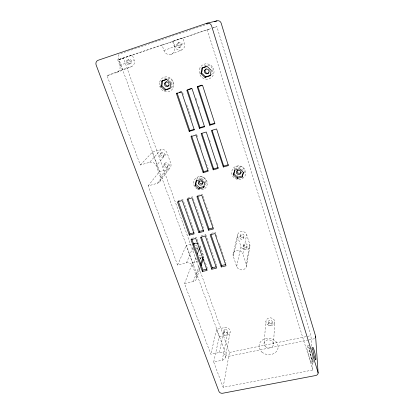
<?xml version="1.0" encoding="UTF-8"?>
<svg xmlns="http://www.w3.org/2000/svg" width="414" height="414" viewBox="0 0 414 414"><rect width="100%" height="100%" fill="white"/><g stroke="black" fill="none" stroke-linecap="round" stroke-linejoin="round"><path stroke-width="0.31" stroke-dasharray="2.07 1.55" d="M273.509 344.013L274.772 321.787M272.029 324.058L272.179 321.735M268.303 323.986L268.479 321.668M264.023 343.786L265.897 321.616M246.346 266.559L249.87 246.568M246.258 264.204L249.797 244.358L246.651 234.666A4.668 4.295 12.6 0 0 240.834 231.607A4.668 4.295 12.6 0 0 237.76 236.906L233.222 256.183L236.694 266.497A5.025 4.528 12.3 0 0 242.946 269.742A5.025 4.528 12.3 0 0 246.258 264.204L242.832 253.839L246.651 234.666M170.801 87.98L171.225 85.62M171.329 85.03L171.65 83.255M223.13 387.318L229.449 352.449L123.47 58.141L118.782 59.678L122.404 69.661L131.316 66.695A5.335 4.885 64.5 0 0 134.172 60.128L132.382 55.083L117.757 59.859L119.749 65.35A5.827 5.289 62.3 0 1 116.712 72.481L107.055 75.695L140.325 165.01L149.635 162.293L160.979 149.656A4.89 4.57 42 0 1 167.075 152.885L170.811 163.421A4.849 4.528 38.9 0 1 167.955 169.166L157.341 183.314L148.108 185.917L177.59 265.053L186.502 262.859A4.947 4.409 21 0 1 192.722 266.083L196.386 276.169A4.916 4.357 19.9 0 1 193.348 281.546L184.515 283.647L210.814 354.26L219.358 352.49A4.689 3.938 13.8 0 1 225.211 355.46A4.689 3.938 13.8 0 1 222.199 360.252L213.691 361.986L223.13 387.318L312.829 370.007L312.001 354.726M246.889 247.774A1.951 1.78 11.8 0 0 244.436 245.58A1.951 1.78 11.8 0 0 243.67 248.566A1.951 1.78 11.8 0 0 246.889 247.774L247.241 245.916A1.935 1.77 11.8 0 0 244.803 243.737A1.935 1.77 11.8 0 0 244.043 246.703A1.935 1.77 11.8 0 0 247.241 245.916M225.325 357.53L230.122 332.323M227.193 334.057A1.827 1.563 13.6 0 0 224.874 332.069A1.827 1.563 13.6 0 0 224.202 334.693A1.827 1.563 13.6 0 0 227.193 334.057L227.659 331.702A1.816 1.552 13.6 0 0 225.356 329.73A1.816 1.552 13.6 0 0 224.688 332.339A1.816 1.552 13.6 0 0 227.659 331.702M222.199 360.252L227.208 334.91A4.352 3.731 13.6 0 0 230.024 330.362A4.352 3.731 13.6 0 0 224.59 327.588L216.636 329.311L210.814 354.26M243.106 246.842L243.484 244.99M243.717 238.045A1.961 1.801 12.7 0 0 241.243 235.825A1.961 1.801 12.7 0 0 240.482 238.852A1.961 1.801 12.7 0 0 243.717 238.045L244.089 236.249A1.946 1.791 12.6 0 0 241.636 234.05A1.946 1.791 12.6 0 0 240.881 237.056A1.946 1.791 12.6 0 0 244.089 236.249M219.358 352.49L224.59 327.588M223.653 333.161L224.145 330.812M205.028 182.884L205.282 181.71L201.514 178.31L196.753 179.635M236.694 266.497L240.943 246.547L237.76 236.906M213.691 361.986L219.285 336.603L216.636 329.311M239.908 237.108L240.311 235.323M233.113 253.803L237.667 234.671M196.546 278.462L200.34 267.599M196.386 276.169L199.771 266.58M193.348 281.546L199.212 265.115M200.448 259.216L201.137 257.306M205.479 235.597L205.799 234.738L201.033 235.954M192.722 266.083L196.132 257.11M199.765 247.541L200.221 246.346A4.58 4.145 21.2 0 0 198.922 244.451M184.515 283.647L192.526 262.869L186.202 245.45L191.522 244.1M196.904 250.154L197.618 248.302M186.502 262.859L192.784 247.489M177.59 265.053L186.202 245.45M204.858 182.569L205.282 181.71M201.075 179.153L201.514 178.31M159.504 181.994L169.957 167.934M157.341 183.314A5.258 4.859 37.2 0 0 160.389 177.14L170.811 163.421M166.868 167.344A2.034 1.899 38.7 0 0 165.709 164.089A2.034 1.899 38.7 0 0 163.489 166.516A2.034 1.899 38.7 0 0 166.868 167.344L167.861 166.05A2.018 1.884 38.9 0 0 166.707 162.821A2.018 1.884 38.9 0 0 164.503 165.233A2.018 1.884 38.9 0 0 167.861 166.05M148.108 185.917L159.406 171.613L167.955 169.166M163.84 164.627L164.855 163.354M160.389 177.14L156.264 165.791L167.075 152.885M163.09 156.777A2.054 1.92 41.8 0 0 161.915 153.48A2.054 1.92 41.8 0 0 159.69 155.949A2.054 1.92 41.8 0 0 163.09 156.777L164.115 155.56A2.039 1.904 42 0 0 162.95 152.29A2.039 1.904 42 0 0 160.741 154.738A2.039 1.904 42 0 0 164.115 155.56M160.037 154.029L161.087 152.833M140.325 165.01L152.362 152.197L160.979 149.656M171.07 54.394L181.379 50.016A5.444 5.092 74.8 0 0 184.53 43.237L182.843 38.036L172.586 41.333L174.46 47.005A5.946 5.542 72.1 0 1 171.08 54.389A5.946 5.542 72.1 0 1 163.949 50.529L162.05 44.893L117.757 59.859M116.712 72.481L131.316 66.695M107.055 75.695L122.404 69.661M179.433 47.393L180.395 47.015M128.914 64.289A2.241 2.049 64.2 0 0 129.468 60.563A2.241 2.049 64.2 0 0 126.094 61.686A2.241 2.049 64.2 0 0 128.914 64.289L130.275 63.777A2.225 2.034 64.5 0 0 130.829 60.077A2.225 2.034 64.5 0 0 127.481 61.2A2.225 2.034 64.5 0 0 130.275 63.777M174.46 47.005L184.53 43.237M163.949 50.529L174.868 46.477A5.444 5.092 74.8 0 0 181.389 50.011M119.749 65.35L134.172 60.128M178.01 43.046L178.983 42.704M127.403 60.071L128.78 59.595M208.33 23.779L120.205 53.748A3.472 3.157 64.6 0 0 119.47 54.125M172.586 41.333L210.871 28.483M118.782 59.678L211.363 28.452M211.973 28.245L216.858 26.599L310.961 335.63L311.685 348.997M162.05 44.893L173.161 41.307L174.868 46.477M213.262 27.728L216.858 26.599M195.48 134.597L196.603 134.265M235.028 168.964L239.934 167.598L243.701 171.065M178.082 200.749L182.89 199.439L194.466 232.037M187.718 198.125L192.562 196.805L203.786 228.968M197.431 195.48L202.317 194.15L204.614 200.862M191.558 238.376L196.288 237.17L204.588 260.546M211.181 233.361L215.383 232.285L217.459 238.345M192.526 262.869L197.799 261.576M219.285 336.603L227.208 334.91M229.449 352.449L310.961 335.63M308.399 339.977L229.382 356.169A2.774 2.339 13 0 1 225.925 354.41L118.394 58.027A3.472 3.157 64.6 0 1 119.149 54.389M309.03 339.847L313.455 338.942A2.903 2.474 3.3 0 0 315.23 337.834M307.737 345.835L309.258 345.524M311.654 363.171A8.891 1.035 77.2 0 0 309.568 349.975A8.891 1.035 77.2 0 0 307.819 350.368A8.891 1.035 77.2 0 0 311.654 363.171L313.191 362.871M201.768 176.757L202.203 176.897M204.594 178.165L204.987 178.465M167.722 78.924L171.753 82.665M152.362 152.197L159.406 171.613M200.221 246.346L203.574 255.79A4.554 4.099 20 0 1 203.714 257.943M205.442 262.942L207.357 268.334M205.799 234.738L213.365 256.426M214.209 258.838L214.628 260.044M214.84 260.644L215.678 263.056M215.891 263.656L216.941 266.668M205.453 203.3L207.75 210.012M207.957 210.622L208.796 213.065M209.008 213.676L209.841 216.113M210.053 216.724L213.396 226.489M219.327 243.794L219.741 245.005M219.948 245.611L220.781 248.033M220.988 248.638L225.972 263.175M182.662 92.565L183.883 96.219M186.735 104.752L191.625 119.372M196.81 134.876L197.83 137.929M199.667 143.425L200.076 144.646M200.283 145.257L201.504 148.921M205.385 160.523L208.242 169.072M196.039 98.485L196.847 100.938M198.653 106.455L199.46 108.903M209.608 139.839L210.214 141.681M217.262 163.178L218.069 165.631M207.274 29.611L312.829 370.007M313.31 360.185A8.896 1.014 77.1 0 1 311.597 359.554A8.896 1.014 77.1 0 1 308.999 346.673M312.684 358.084A6.469 0.735 77.1 0 1 311.442 357.908A6.469 0.735 77.1 0 1 309.615 348.283M197.763 260.256A1.91 1.718 20 0 1 196.712 258.745M199.439 257.249A1.91 1.718 20 0 1 200.293 259.63M198.699 255.174A1.899 1.708 20 0 1 201.08 256.406A1.899 1.708 20 0 1 199.895 258.522M197.318 189.105A7.012 6.608 28.3 0 1 195.92 177.932A7.012 6.608 28.3 0 1 207.021 181.627A7.012 6.608 28.3 0 1 199.61 189.871M199.02 189.752A7.012 6.608 28.3 0 1 197.866 189.369M208.925 69.154A2.396 2.298 75 0 1 209.318 69.635M209.582 70.204A2.396 2.298 75 0 1 209.65 71.441M204.34 66.033A5.755 5.522 75 0 1 211.518 74.81M164.643 78.883A5.672 5.341 63.2 0 1 172.183 80.663A5.672 5.341 63.2 0 1 170.806 88.394M238.014 176.131A5.284 5.082 17.2 0 1 237.144 175.841M234.045 169.963A5.284 5.082 17.2 0 1 241.02 166.444A5.284 5.082 17.2 0 1 243.836 173.683M196.562 179.309A5.216 4.921 28.4 0 1 204.055 177.735A5.216 4.921 28.4 0 1 205.028 185.224M202.13 179.935A2.173 2.049 28.4 0 1 202.596 180.256M149.635 162.293A5.31 4.906 40.1 0 1 156.264 165.791M233.222 256.183A5.051 4.585 13.1 0 1 236.534 250.542A5.051 4.585 13.1 0 1 242.832 253.839M195.568 247.567A1.92 1.739 21.2 0 1 196.624 250.517M193.623 250.144A1.92 1.739 21.2 0 1 193.498 248.384M197.814 247.427A1.91 1.728 21.2 0 1 196.055 249.176M195.325 245.73A1.91 1.728 21.2 0 1 197.716 246.977M249.797 244.358A4.642 4.243 11.8 0 1 246.713 249.559A4.642 4.243 11.8 0 1 240.943 246.547M199.962 67.875A7.742 7.426 74.5 0 0 207.031 79.219A7.742 7.426 74.5 0 0 212.843 67.41A7.742 7.426 74.5 0 0 199.962 67.875M159.447 82.629A7.633 7.178 62.8 0 0 169.052 91.566A7.633 7.178 62.8 0 0 171.318 78.857A7.633 7.178 62.8 0 0 159.447 82.629M232.709 176.131A7.11 6.826 17.2 0 0 244.974 176.007A7.11 6.826 17.2 0 0 238.485 165.791A7.11 6.826 17.2 0 0 232.709 176.131M176.783 44.163A2.287 2.137 74.6 0 0 178.884 47.491A2.287 2.137 74.6 0 0 180.499 43.998A2.287 2.137 74.6 0 0 176.783 44.163M177.766 43.812A2.267 2.122 74.8 0 0 179.852 47.113A2.267 2.122 74.8 0 0 181.451 43.651A2.267 2.122 74.8 0 0 177.766 43.812M265.467 346.673A4.761 4.047 8.5 0 0 273.369 345.064A4.761 4.047 8.5 0 0 267.465 339.93A4.761 4.047 8.5 0 0 265.467 346.673M261.922 352.086A9.594 8.145 8.6 0 0 277.866 348.904A9.594 8.145 8.6 0 0 265.995 338.538A9.594 8.145 8.6 0 0 261.922 352.086M267.242 324.353A4.45 3.85 8.1 0 0 274.637 322.78A4.45 3.85 8.1 0 0 269.116 317.936A4.45 3.85 8.1 0 0 267.242 324.353M269.043 322.811A1.853 1.604 8.1 0 0 272.122 322.149A1.853 1.604 8.1 0 0 269.819 320.136A1.853 1.604 8.1 0 0 269.043 322.811M268.872 325.14A1.868 1.615 8.1 0 0 271.972 324.478A1.868 1.615 8.1 0 0 269.654 322.449A1.868 1.615 8.1 0 0 268.872 325.14"/><path stroke-width="0.62" d="M160.844 86.479L161.77 81.123L162.759 80.528L161.843 85.848L160.844 86.479L164.896 90.216L169.875 88.627L170.832 83.276L166.77 79.509L161.77 81.123M200.919 73.614L202.001 68.124L202.7 67.622L201.623 73.071L200.919 73.614L204.977 77.434L210.121 75.793L211.238 70.308L207.171 66.457L202.001 68.124M195.077 185.643L196.065 180.908L200.857 179.572L204.651 182.998L203.636 187.728L198.86 189.043L195.077 185.643L195.775 184.339L196.634 180.225M233.47 175.029L234.603 170.18L239.546 168.803L243.344 172.296L242.185 177.135L237.258 178.491L233.47 175.029L234.743 170.17M242.185 177.135L243.416 172.265M221.262 266.968L210.126 234.8L214.949 233.568L226.018 265.819L221.262 266.968L221.656 265.529L211 234.722M211.808 269.25L200.526 237.253L205.313 236.027L216.527 268.112L211.808 269.25L212.247 267.806L201.458 237.16M237.258 178.491L237.657 177.223L242.547 175.872M202.42 271.512L190.999 239.68L195.755 238.469L207.103 270.383L202.42 271.512L202.907 270.063L191.775 238.976M200.976 265.788L203.29 259.148M200.614 264.184L202.938 257.591M208.537 230.215L196.883 196.578L201.799 195.242L213.37 228.968L208.537 230.215L209.003 228.947L197.638 196.086M197.266 254.118L199.538 248.141M193.747 245.124L194.476 243.354A4.58 4.145 21.2 0 1 197.939 243.779M198.917 232.689L187.123 199.232L191.992 197.908L203.714 231.452L198.917 232.689L199.434 231.416L187.93 198.73M223.312 167.013L211.425 130.477L216.594 128.94L228.399 165.584L223.312 167.013L223.715 166.061L212.103 130.322M189.369 235.142L177.43 201.872L182.269 200.552L194.135 233.915L189.369 235.142L189.943 233.858L178.299 201.349M213.189 169.854L201.142 133.531L206.275 132.004L218.24 168.436L213.189 169.854L213.655 168.886L201.887 133.37M203.636 187.728L204.273 186.409L199.527 187.713L198.86 189.043M203.155 172.674L208.164 171.267L196.034 135.047L190.947 136.558L203.155 172.674L203.672 171.696L191.547 135.766M201.913 85.129L197.84 86.417L197.255 86.93L209.727 125.256L210.219 124.526L214.804 123.155M199.424 128.34L204.563 126.803L192.013 88.591L186.786 90.242L199.424 128.34L199.978 127.595L204.521 126.234M189.814 130.638L177.104 92.974L176.4 93.523L189.203 131.398L189.814 130.638L194.321 129.287M204.977 77.434L205.649 76.864L210.757 75.234M164.896 90.216L165.854 89.559L170.252 88.156M206.746 23.298L98.128 60.278A3.923 3.524 61.8 0 0 96.162 65.081L218.902 391.318A3.069 2.51 13.4 0 0 222.722 393.243L315.696 375.519A3.219 2.67 4.2 0 0 318.014 372.321L211.616 25.973A4.104 3.85 84.5 0 0 206.746 23.298L216.9 20.866A3.622 3.405 87.6 0 1 221.195 23.231L315.535 335.961A2.903 2.474 3.3 0 1 315.401 337.545M214.452 21.699L216.9 20.866M163.313 80.352L166.619 79.281M203.269 67.435L206.12 66.519M179.391 92.25L181.109 91.711M188.582 89.346L191.47 88.436M176.4 93.523L181.586 91.887L194.301 129.872L189.203 131.398M197.255 86.93L202.529 85.263L214.913 123.708L209.727 125.256M203.672 171.696L208.03 170.47M213.655 168.886L218.116 167.634M223.715 166.061L228.212 164.793M189.943 233.858L194.088 232.792M199.434 231.416L203.616 230.339M209.003 228.947L213.215 227.866M193.291 243.655L194.476 243.354M202.907 270.063L206.984 269.074M212.247 267.806L216.356 266.813M221.656 265.529L225.79 264.53M195.775 184.339L199.527 187.713M233.9 173.782L237.657 177.223M161.843 85.848L165.854 89.559M201.623 73.071L205.649 76.864M187.428 89.714L199.978 127.595M197.84 86.417L210.219 124.526M315.628 336.608L318.112 373.014M241.124 172.24A2.205 2.117 17.2 0 1 238.159 173.057A2.205 2.117 17.2 0 1 237.243 170.17M169.016 85.631A2.365 2.225 63.2 0 1 165.879 84.886A2.365 2.225 63.2 0 1 166.444 81.667M208.656 72.931A2.396 2.298 75 0 1 205.463 72.176A2.396 2.298 75 0 1 206.12 68.879M203.093 182.765A2.173 2.049 28.4 0 1 199.072 181.239M312.824 349.664A6.474 0.704 77.1 0 0 315.592 359.823A6.474 0.704 77.1 0 0 314.417 351.227A6.474 0.704 77.1 0 0 312.824 349.664M236.922 173.518A2.22 2.132 17.2 0 0 240.746 173.466A2.22 2.132 17.2 0 0 238.712 170.283A2.22 2.132 17.2 0 0 236.922 173.518M164.555 83.726A2.38 2.241 62.9 0 0 167.556 86.51A2.38 2.241 62.9 0 0 168.255 82.541A2.38 2.241 62.9 0 0 164.555 83.726M204.661 70.302A2.417 2.318 74.6 0 0 206.871 73.837A2.417 2.318 74.6 0 0 208.677 70.152A2.417 2.318 74.6 0 0 204.661 70.302M198.472 183.588A2.189 2.065 28.3 0 0 202.136 184.484A2.189 2.065 28.3 0 0 200.95 180.996A2.189 2.065 28.3 0 0 198.472 183.588"/></g></svg>
